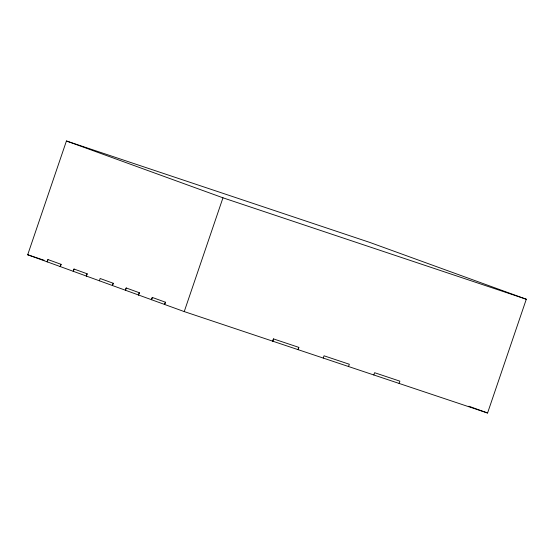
<?xml version="1.0" encoding="UTF-8"?>
<svg xmlns="http://www.w3.org/2000/svg" width="554" height="554" viewBox="0 0 554 554"><rect width="100%" height="100%" fill="white"/><g stroke="black" fill="none" stroke-linecap="round" stroke-linejoin="round"><path stroke-width="0.83" d="M27.7 254.764L66.432 140.986L369.767 242.41L526.3 299.236L487.568 413.014L184.233 311.59L27.7 254.764L44.098 260.248M47.942 259.556L47.166 261.834L47.942 259.556L61.085 264.327L60.213 266.571L61.085 264.327M74.028 269.029L73.253 271.301L74.028 269.029L87.172 273.801L86.299 276.037L87.172 273.801M113.265 283.267L112.386 285.511L113.265 283.267L100.122 278.496L99.443 280.809M126.208 287.969L125.433 290.248L126.208 287.969L139.352 292.741L138.479 294.984L139.352 292.741M152.295 297.443L151.519 299.714L152.295 297.443L165.445 302.214L164.566 304.451L165.445 302.214M184.233 311.59L222.964 197.813L66.432 140.986M273.482 338.896L272.762 341.188L273.482 338.896L298.814 347.365L298.038 349.643L298.814 347.365M348.542 366.526L349.318 364.248L324.035 355.8L323.259 358.071M399.095 383.43L399.87 381.152L374.594 372.704L373.818 374.975M222.964 197.813L526.3 299.236M468.913 406.241L487.568 413.014"/></g></svg>
